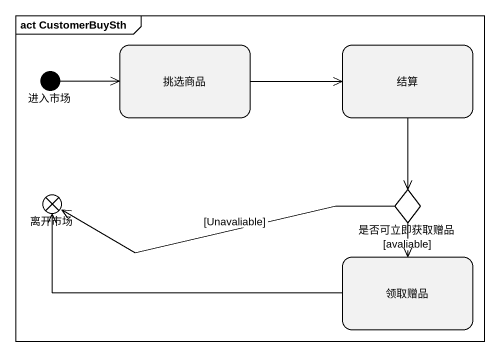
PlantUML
@startuml
mainframe act CustomerBuySth
hide empty description
state 挑选商品
state 结算
state 进入市场 <<start>>
state 离开市场 <<end>>
state 是否可立即获取赠品 <<choice>>
state 领取赠品
挑选商品 -right-> 结算
结算 --> 是否可立即获取赠品
进入市场 -right-> 挑选商品
是否可立即获取赠品 -left-> 离开市场 : [Unavaliable]
是否可立即获取赠品 --> 领取赠品 : [avaliable]
领取赠品 -left-> 离开市场
@enduml
